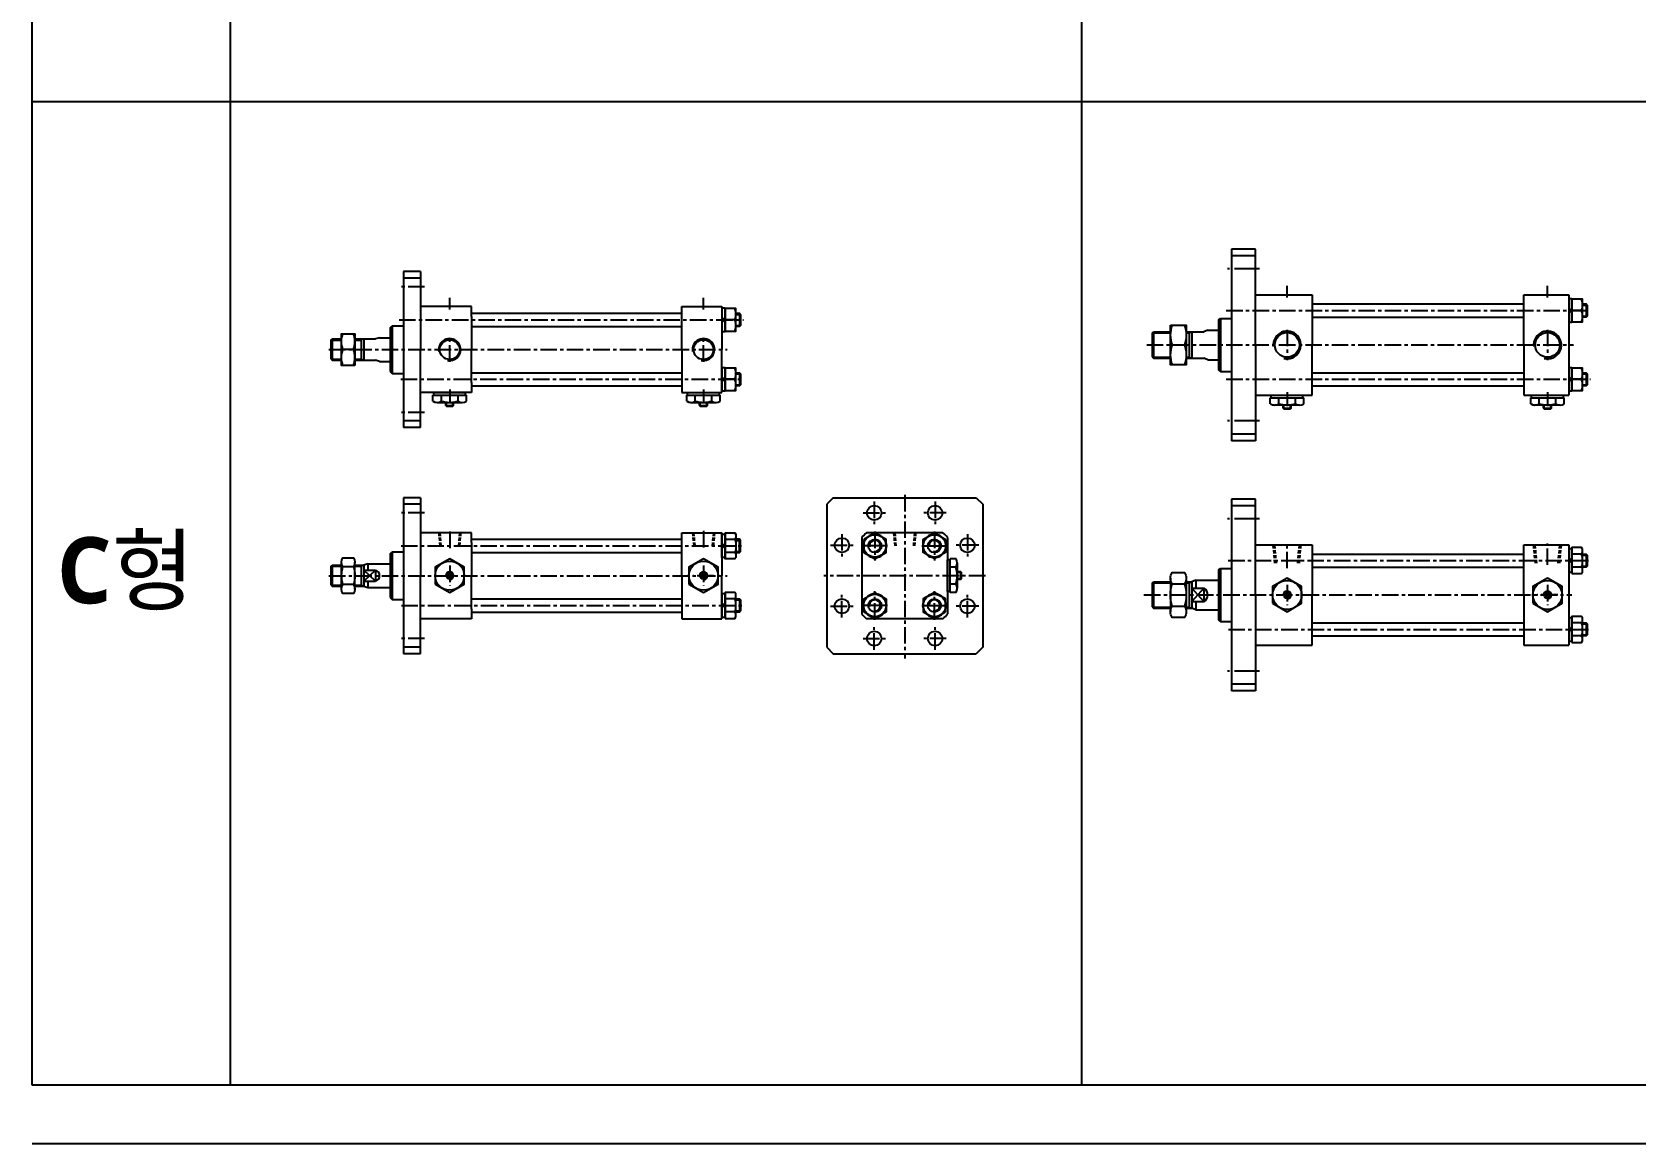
# Model space of a CAD drawing. Extents: x -819 to 9187, y 0 to 4541.
# Drawn here: x 0 to 1213, y 2859 to 3700 of the extents above; entities that cross this region are included whole.
import ezdxf

# ---------------------------------------------------------------- set-up
doc = ezdxf.new("R2010")
doc.units = 0
doc.header["$LTSCALE"] = 10
doc.header["$MEASUREMENT"] = 0
for name, pattern in [('CENTER', [2, 1.25, -0.25, 0.25, -0.25]), ('CENTERX2', [4, 2.5, -0.5, 0.5, -0.5]), ('HIDDEN', [0.375, 0.25, -0.125])]:
    doc.linetypes.add(name, pattern=pattern)
doc.layers.get('0').update_dxf_attribs({"linetype": 'CONTINUOUS'})
doc.layers.get('DEFPOINTS').update_dxf_attribs({"linetype": 'CONTINUOUS'})
for name, color, linetype in [('CEN', 1, 'CENTERX2'), ('CENTER', 1, 'CENTER'), ('DIM', 2, 'CONTINUOUS'), ('ML', 7, 'CONTINUOUS'), ('THIN', 3, 'CONTINUOUS')]:
    doc.layers.add(name, color=color, linetype=linetype)
doc.styles.add('문자', font='romans.shx')

msp = doc.modelspace()

# ---------------------------------------------------------------- linework, layer by layer
for p, q in [((0, 2903.5), (0, 4540.7)), ((150, 2903.5), (150, 4540.7)), ((794, 2903.5), (794, 4540.7)), ((5168.4, 3647.1), (0, 3647.1)), ((312.9, 3417.4), (313.4, 3416.9)), ((312.9, 3417.4), (318.9, 3417.4)), ((313.4, 3416.9), (318.4, 3416.9)), ((318.9, 3417.4), (318.4, 3416.9)), ((504.9, 3417.4), (505.4, 3416.9)), ((504.9, 3417.4), (510.9, 3417.4)), ((505.4, 3416.9), (510.4, 3416.9)), ((510.9, 3417.4), (510.4, 3416.9)), ((946.4, 3415.4), (946.9, 3414.9)), ((946.4, 3415.4), (952.4, 3415.4)), ((946.9, 3414.9), (951.9, 3414.9)), ((952.4, 3415.4), (951.9, 3414.9)), ((1143.4, 3415.4), (1143.9, 3414.9)), ((1143.4, 3415.4), (1149.4, 3415.4)), ((1143.9, 3414.9), (1148.9, 3414.9)), ((1149.4, 3415.4), (1148.9, 3414.9)), ((702.5, 3285.8), (702.5, 3291.8)), ((702.5, 3291.8), (703, 3291.3)), ((703, 3286.3), (703, 3291.3)), ((702.5, 3285.8), (703, 3286.3)), ((5168.4, 2903.5), (0, 2903.5)), ((9187.2, 2859.1), (0, 2859.1))]:
    msp.add_line(p, q)
at = {"color": 7, "linetype": 'Continuous'}
for p, q in [((303.2, 3420.8), (303.2, 3425.3)), ((303.2, 3425.3), (315.9, 3425.3)), ((303.9, 3427.3), (327.9, 3427.3)), ((303.9, 3425.3), (303.9, 3427.3)), ((309.6, 3420.8), (309.6, 3425.3)), ((315.9, 3425.3), (328.6, 3425.3)), ((322.3, 3420.8), (322.3, 3425.3)), ((327.9, 3425.3), (327.9, 3427.3)), ((328.6, 3420.8), (328.6, 3425.3)), ((495.2, 3420.8), (495.2, 3425.3)), ((495.2, 3425.3), (507.9, 3425.3)), ((495.9, 3427.3), (519.9, 3427.3)), ((495.9, 3425.3), (495.9, 3427.3)), ((501.6, 3420.8), (501.6, 3425.3)), ((507.9, 3425.3), (520.6, 3425.3)), ((514.3, 3420.8), (514.3, 3425.3)), ((519.9, 3425.3), (519.9, 3427.3)), ((520.6, 3420.8), (520.6, 3425.3)), ((936.7, 3418.8), (936.7, 3423.3)), ((936.7, 3423.3), (949.4, 3423.3)), ((937.4, 3425.3), (961.4, 3425.3)), ((937.4, 3423.3), (937.4, 3425.3)), ((943.1, 3418.8), (943.1, 3423.3)), ((949.4, 3423.3), (962.1, 3423.3)), ((955.8, 3418.8), (955.8, 3423.3)), ((961.4, 3423.3), (961.4, 3425.3)), ((962.1, 3418.8), (962.1, 3423.3)), ((1133.7, 3418.8), (1133.7, 3423.3)), ((1133.7, 3423.3), (1146.4, 3423.3)), ((1134.4, 3425.3), (1158.4, 3425.3)), ((1134.4, 3423.3), (1134.4, 3425.3)), ((1140.1, 3418.8), (1140.1, 3423.3)), ((1146.4, 3423.3), (1159.1, 3423.3)), ((1152.8, 3418.8), (1152.8, 3423.3)), ((1158.4, 3423.3), (1158.4, 3425.3)), ((1159.1, 3418.8), (1159.1, 3423.3)), ((306.4, 3419.9), (325.4, 3419.9)), ((312.9, 3417.4), (312.9, 3419.9)), ((318.9, 3417.4), (318.9, 3419.9)), ((498.4, 3419.9), (517.4, 3419.9)), ((504.9, 3417.4), (504.9, 3419.9)), ((510.9, 3417.4), (510.9, 3419.9)), ((939.9, 3417.9), (958.9, 3417.9)), ((946.4, 3415.4), (946.4, 3417.9)), ((952.4, 3415.4), (952.4, 3417.9)), ((1136.9, 3417.9), (1155.9, 3417.9)), ((1143.4, 3415.4), (1143.4, 3417.9)), ((1149.4, 3415.4), (1149.4, 3417.9)), ((692.6, 3276.8), (692.6, 3300.8)), ((694.6, 3300.8), (692.6, 3300.8)), ((699, 3301.5), (694.6, 3301.5)), ((694.6, 3288.8), (694.6, 3301.5)), ((699, 3295.2), (694.6, 3295.2)), ((694.6, 3276.1), (694.6, 3288.8)), ((700, 3279.3), (700, 3298.4)), ((702.5, 3291.8), (700, 3291.8)), ((694.6, 3276.8), (692.6, 3276.8)), ((699, 3282.5), (694.6, 3282.5)), ((699, 3276.1), (694.6, 3276.1)), ((702.5, 3285.8), (700, 3285.8))]:
    msp.add_line(p, q, dxfattribs=at)
for points in [[(304.9, 3282.5), (315.9, 3276.1), (326.9, 3282.5), (326.9, 3295.2), (315.9, 3301.5), (304.9, 3295.2)], [(496.9, 3282.5), (507.9, 3276.1), (518.9, 3282.5), (518.9, 3295.2), (507.9, 3301.5), (496.9, 3295.2)], [(315.1, 3290.3), (314.2, 3288.8), (315.1, 3287.3), (316.8, 3287.3), (317.7, 3288.8), (316.8, 3290.3)], [(507.1, 3290.3), (506.2, 3288.8), (507.1, 3287.3), (508.8, 3287.3), (509.7, 3288.8), (508.8, 3290.3)], [(938.4, 3267.9), (949.4, 3261.5), (960.4, 3267.9), (960.4, 3280.6), (949.4, 3286.9), (938.4, 3280.6)], [(1135.4, 3267.9), (1146.4, 3261.5), (1157.4, 3267.9), (1157.4, 3280.6), (1146.4, 3286.9), (1135.4, 3280.6)], [(948.6, 3275.7), (947.7, 3274.2), (948.6, 3272.7), (950.3, 3272.7), (951.2, 3274.2), (950.3, 3275.7)], [(1145.6, 3275.7), (1144.7, 3274.2), (1145.6, 3272.7), (1147.3, 3272.7), (1148.2, 3274.2), (1147.3, 3275.7)]]:
    msp.add_lwpolyline(points, close=True, dxfattribs=at)
for centre, radius in [((315.9, 3288.8), 11), ((315.9, 3288.8), 2.5), ((507.9, 3288.8), 11), ((507.9, 3288.8), 2.5), ((949.4, 3274.2), 11), ((949.4, 3274.2), 2.5), ((1146.4, 3274.2), 11), ((1146.4, 3274.2), 2.5)]:
    msp.add_circle(centre, radius, dxfattribs=at)
for centre, radius, start, end in [((306.4, 3425.5), 5.62, 235.6158, 270), ((306.4, 3425.5), 5.62, 235.6158, 304.3842), ((315.9, 3440.9), 21, 252.412, 270), ((315.9, 3440.9), 21, 270, 287.588), ((325.4, 3425.5), 5.62, 235.6158, 304.3842), ((498.4, 3425.5), 5.62, 235.6158, 270), ((498.4, 3425.5), 5.62, 235.6158, 304.3842), ((507.9, 3440.9), 21, 252.412, 270), ((507.9, 3440.9), 21, 270, 287.588), ((517.4, 3425.5), 5.62, 235.6158, 304.3842), ((939.9, 3423.5), 5.62, 235.6158, 270), ((939.9, 3423.5), 5.62, 235.6158, 304.3842), ((949.4, 3438.9), 21, 252.412, 270), ((949.4, 3438.9), 21, 270, 287.588), ((958.9, 3423.5), 5.62, 235.6158, 304.3842), ((1136.9, 3423.5), 5.62, 235.6158, 270), ((1136.9, 3423.5), 5.62, 235.6158, 304.3842), ((1146.4, 3438.9), 21, 252.412, 270), ((1146.4, 3438.9), 21, 270, 287.588), ((1155.9, 3423.5), 5.62, 235.6158, 304.3842), ((694.3, 3298.4), 5.62, 325.6158, 34.3842), ((678.9, 3288.8), 21, 0, 17.588), ((678.9, 3288.8), 21, 342.412, 0), ((694.3, 3279.3), 5.62, 325.6158, 34.3842), ((694.3, 3279.3), 5.62, 325.6158, 0)]:
    msp.add_arc(centre, radius, start, end, dxfattribs=at)
at = {"layer": 'CEN', "color": 1, "linetype": 'CENTER', "ltscale": 1.5}
for p, q in [((928.4, 3520.8), (904.4, 3520.8)), ((928.4, 3405.8), (904.4, 3405.8)), ((928.4, 3331.7), (904.4, 3331.7)), ((928.4, 3216.7), (904.4, 3216.7))]:
    msp.add_line(p, q, dxfattribs=at)
at = {"layer": 'CEN', "color": 1, "linetype": 'CENTER'}
for p, q in [((296.9, 3507.3), (277.9, 3507.3)), ((296.9, 3412.3), (277.9, 3412.3)), ((637.1, 3344.8), (637.1, 3327.8)), ((683.1, 3344.8), (683.1, 3327.8)), ((296.9, 3336.3), (277.9, 3336.3)), ((628.6, 3336.3), (645.6, 3336.3)), ((691.6, 3336.3), (674.6, 3336.3)), ((612.6, 3320.3), (612.6, 3303.3)), ((707.6, 3320.3), (707.6, 3303.3)), ((604.1, 3311.8), (621.1, 3311.8)), ((716.1, 3311.8), (699.1, 3311.8)), ((604.1, 3265.8), (621.1, 3265.8)), ((612.6, 3257.3), (612.6, 3274.3)), ((716.1, 3265.8), (699.1, 3265.8)), ((707.6, 3257.3), (707.6, 3274.3)), ((296.9, 3241.3), (277.9, 3241.3)), ((628.6, 3241.3), (645.6, 3241.3)), ((637.1, 3232.8), (637.1, 3249.8)), ((691.6, 3241.3), (674.6, 3241.3)), ((683.1, 3232.8), (683.1, 3249.8))]:
    msp.add_line(p, q, dxfattribs=at)
at = {"layer": 'CENTER'}
for p, q in [((637.6, 3322.2), (637.6, 3300.4)), ((682.6, 3322.2), (682.6, 3300.4)), ((647, 3311.3), (628.1, 3311.3)), ((673.1, 3311.3), (692, 3311.3)), ((637.6, 3255.4), (637.6, 3277.2)), ((682.6, 3255.4), (682.6, 3277.2)), ((647, 3266.3), (628.1, 3266.3)), ((673.1, 3266.3), (692, 3266.3))]:
    msp.add_line(p, q, dxfattribs=at)
at = {"layer": 'DEFPOINTS', "color": 0, "linetype": 'ByBlock'}
for p in [(293.9, 3347.8), (925.4, 3346.7)]:
    msp.add_point(p, dxfattribs=at)
at = {"layer": 'DIM'}
for p, q in [((313.4, 3416.9), (313.4, 3419.9)), ((318.4, 3416.9), (318.4, 3419.9)), ((505.4, 3416.9), (505.4, 3419.9)), ((510.4, 3416.9), (510.4, 3419.9)), ((946.9, 3414.9), (946.9, 3417.9)), ((951.9, 3414.9), (951.9, 3417.9)), ((1143.9, 3414.9), (1143.9, 3417.9)), ((1148.9, 3414.9), (1148.9, 3417.9)), ((703, 3291.3), (700, 3291.3)), ((703, 3286.3), (700, 3286.3))]:
    msp.add_line(p, q, dxfattribs=at)
for centre in [(315.9, 3288.8), (507.9, 3288.8), (949.4, 3274.2), (1146.4, 3274.2)]:
    msp.add_arc(centre, 3, 270, 180, dxfattribs=at)
at = {"layer": 'ML'}
for p, q in [((907.4, 3535.8), (907.4, 3390.8)), ((925.4, 3535.8), (907.4, 3535.8)), ((925.4, 3530.8), (907.4, 3530.8)), ((925.4, 3463.3), (925.4, 3535.8)), ((280.9, 3518.8), (280.9, 3400.8)), ((293.9, 3518.8), (280.9, 3518.8)), ((293.9, 3518.8), (293.9, 3459.8)), ((293.9, 3513.8), (280.9, 3513.8)), ((925.4, 3501.3), (968.4, 3501.3)), ((968.4, 3501.3), (968.4, 3463.3)), ((1128.4, 3463.3), (1128.4, 3501.3)), ((1128.4, 3501.3), (1162.4, 3501.3)), ((1162.4, 3501.3), (1162.4, 3425.3)), ((1175.6, 3494.3), (1175.6, 3484.3)), ((332.4, 3492.3), (293.9, 3492.3)), ((332.4, 3484.8), (332.4, 3492.3)), ((332.4, 3484.8), (332.4, 3459.8)), ((491.4, 3459.8), (491.4, 3492.3)), ((491.4, 3492.3), (521.9, 3492.3)), ((521.9, 3492.3), (521.9, 3459.8)), ((524.4, 3481.7), (521.9, 3484.2)), ((524.4, 3480.3), (521.9, 3482.8)), ((531.7, 3482.3), (524.4, 3482.3)), ((535.1, 3487.3), (535.1, 3477.3)), ((897.4, 3482.3), (898.9, 3483.3)), ((897.4, 3482.3), (897.4, 3444.3)), ((898.9, 3483.3), (898.9, 3443.3)), ((898.9, 3483.3), (907.4, 3483.3)), ((1164.9, 3488.7), (1162.4, 3491.2)), ((1164.9, 3487.3), (1162.4, 3489.8)), ((1172.2, 3489.3), (1164.9, 3489.3)), ((270.9, 3476.3), (272.4, 3477.8)), ((270.9, 3476.3), (270.9, 3443.3)), ((272.4, 3477.8), (272.4, 3441.8)), ((848.4, 3473.3), (848.4, 3453.3)), ((875.4, 3473.3), (875.4, 3453.3)), ((877.4, 3473.3), (877.4, 3453.3)), ((889.4, 3474.5), (886.4, 3473.3)), ((225.9, 3466.8), (226.9, 3467.8)), ((225.9, 3466.8), (225.9, 3452.8)), ((226.9, 3467.8), (226.9, 3451.8)), ((244.1, 3459.8), (235.2, 3459.8)), ((248.9, 3467.8), (248.9, 3451.8)), ((250.9, 3467.8), (250.9, 3451.8)), ((262.9, 3468.8), (259.9, 3467.8)), ((293.9, 3400.8), (293.9, 3459.8)), ((332.4, 3434.8), (332.4, 3459.8)), ((491.4, 3459.8), (491.4, 3427.3)), ((521.9, 3427.3), (521.9, 3459.8)), ((861.1, 3463.3), (871.7, 3463.3)), ((925.4, 3463.3), (925.4, 3390.8)), ((968.4, 3425.3), (968.4, 3463.3)), ((1128.4, 3463.3), (1128.4, 3425.3)), ((225.9, 3452.8), (226.9, 3451.8)), ((262.9, 3450.8), (259.9, 3451.8)), ((889.4, 3452.1), (886.4, 3453.3)), ((270.9, 3443.3), (272.4, 3441.8)), ((332.4, 3434.8), (332.4, 3427.3)), ((524.4, 3436.7), (521.9, 3439.2)), ((524.4, 3435.3), (521.9, 3437.8)), ((531.7, 3437.3), (524.4, 3437.3)), ((535.1, 3442.3), (535.1, 3432.3)), ((897.4, 3444.3), (898.9, 3443.3)), ((898.9, 3443.3), (907.4, 3443.3)), ((1164.9, 3436.7), (1162.4, 3439.2)), ((1164.9, 3435.3), (1162.4, 3437.8)), ((1172.2, 3437.3), (1164.9, 3437.3)), ((1175.6, 3442.3), (1175.6, 3432.3)), ((332.4, 3427.3), (293.9, 3427.3)), ((491.4, 3427.3), (521.9, 3427.3)), ((925.4, 3425.3), (968.4, 3425.3)), ((1128.4, 3425.3), (1162.4, 3425.3)), ((293.9, 3405.8), (280.9, 3405.8)), ((293.9, 3400.8), (280.9, 3400.8)), ((925.4, 3395.8), (907.4, 3395.8)), ((925.4, 3390.8), (907.4, 3390.8)), ((280.9, 3347.8), (280.9, 3229.8)), ((293.9, 3347.8), (280.9, 3347.8)), ((293.9, 3342.8), (280.9, 3342.8)), ((293.9, 3347.8), (293.9, 3288.8)), ((606.1, 3347.8), (601.1, 3342.8)), ((601.1, 3342.8), (601.1, 3234.8)), ((606.1, 3347.8), (714.1, 3347.8)), ((714.1, 3347.8), (719.1, 3342.8)), ((719.1, 3342.8), (719.1, 3234.8)), ((907.4, 3346.7), (907.4, 3201.7)), ((925.4, 3346.7), (907.4, 3346.7)), ((925.4, 3341.7), (907.4, 3341.7)), ((925.4, 3274.2), (925.4, 3346.7)), ((332.4, 3321.3), (293.9, 3321.3)), ((332.4, 3313.8), (332.4, 3321.3)), ((332.4, 3313.8), (332.4, 3288.8)), ((491.4, 3321.3), (521.9, 3321.3)), ((491.4, 3288.8), (491.4, 3321.3)), ((521.9, 3321.3), (521.9, 3288.8)), ((524.4, 3313.3), (521.9, 3310.8)), ((531.7, 3316.2), (524.4, 3316.2)), ((532.4, 3318.7), (532.4, 3304)), ((535.1, 3306.3), (535.1, 3316.3)), ((627.6, 3317.8), (627.6, 3259.9)), ((689, 3321.3), (631.1, 3321.3)), ((692.6, 3317.8), (692.6, 3259.9)), ((270.9, 3305.3), (272.4, 3306.8)), ((270.9, 3305.3), (270.9, 3272.3)), ((272.4, 3306.8), (272.4, 3270.8)), ((524.4, 3311.9), (521.9, 3309.4)), ((531.7, 3306.4), (524.4, 3306.4)), ((925.4, 3312.2), (968.4, 3312.2)), ((968.4, 3312.2), (968.4, 3274.2)), ((1128.4, 3274.2), (1128.4, 3312.2)), ((1128.4, 3312.2), (1162.4, 3312.2)), ((1162.4, 3312.2), (1162.4, 3236.2)), ((1164.9, 3299.7), (1162.4, 3302.2)), ((1164.9, 3298.3), (1162.4, 3300.8)), ((1172.2, 3305.1), (1164.9, 3305.1)), ((1172.9, 3292.9), (1172.9, 3307.6)), ((1175.6, 3305.2), (1175.6, 3295.2)), ((225.9, 3295.8), (226.9, 3296.8)), ((225.9, 3295.8), (225.9, 3281.8)), ((226.9, 3296.8), (226.9, 3280.8)), ((234.1, 3278.7), (234.1, 3299)), ((243.1, 3295.6), (235.2, 3295.6)), ((244.2, 3278.7), (244.2, 3299)), ((248.9, 3296.8), (248.9, 3280.8)), ((253.9, 3297.8), (250.9, 3296.8)), ((250.9, 3296.8), (250.9, 3280.8)), ((250.9, 3293), (259.9, 3293)), ((253.9, 3297.8), (253.9, 3293)), ((259.9, 3293), (259.9, 3284.7)), ((293.9, 3229.8), (293.9, 3288.8)), ((332.4, 3263.8), (332.4, 3288.8)), ((491.4, 3288.8), (491.4, 3256.3)), ((521.9, 3256.3), (521.9, 3288.8)), ((897.4, 3293.2), (898.9, 3294.2)), ((897.4, 3293.2), (897.4, 3255.2)), ((898.9, 3294.2), (898.9, 3254.2)), ((898.9, 3294.2), (907.4, 3294.2)), ((1172.2, 3295.3), (1164.9, 3295.3)), ((225.9, 3281.8), (226.9, 3280.8)), ((243.1, 3282.1), (235.2, 3282.1)), ((250.9, 3284.7), (259.9, 3284.7)), ((250.9, 3280.8), (253.9, 3279.8)), ((253.9, 3284.7), (253.9, 3279.8)), ((848.4, 3284.2), (848.4, 3264.2)), ((861.1, 3287), (861.1, 3261.5)), ((862.4, 3282.7), (871.8, 3282.7)), ((873.1, 3287), (873.1, 3261.5)), ((875.4, 3284.2), (875.4, 3264.2)), ((880.4, 3285.4), (877.4, 3284.2)), ((877.4, 3284.2), (877.4, 3264.2)), ((877.4, 3279.3), (886.7, 3279.3)), ((880.4, 3285.4), (880.4, 3279.3)), ((886.4, 3279.3), (886.4, 3269.2)), ((270.9, 3272.3), (272.4, 3270.8)), ((332.4, 3263.8), (332.4, 3256.3)), ((524.4, 3265.8), (521.9, 3268.3)), ((524.4, 3264.4), (521.9, 3266.9)), ((531.7, 3271.2), (524.4, 3271.2)), ((532.4, 3259), (532.4, 3273.7)), ((535.1, 3271.3), (535.1, 3261.3)), ((862.4, 3265.7), (871.8, 3265.7)), ((877.4, 3269.2), (886.4, 3269.2)), ((880.4, 3263), (877.4, 3264.2)), ((880.4, 3269.2), (880.4, 3263)), ((925.4, 3274.2), (925.4, 3201.7)), ((968.4, 3236.2), (968.4, 3274.2)), ((1128.4, 3274.2), (1128.4, 3236.2)), ((332.4, 3256.3), (293.9, 3256.3)), ((491.4, 3256.3), (521.9, 3256.3)), ((531.7, 3261.4), (524.4, 3261.4)), ((689, 3256.3), (631.1, 3256.3)), ((897.4, 3255.2), (898.9, 3254.2)), ((898.9, 3254.2), (907.4, 3254.2)), ((1172.2, 3253.1), (1164.9, 3253.1)), ((1172.9, 3240.9), (1172.9, 3255.6)), ((1175.6, 3253.2), (1175.6, 3243.2)), ((1164.9, 3247.7), (1162.4, 3250.2)), ((1164.9, 3246.3), (1162.4, 3248.8)), ((1172.2, 3243.3), (1164.9, 3243.3)), ((293.9, 3234.8), (280.9, 3234.8)), ((293.9, 3229.8), (280.9, 3229.8)), ((601.1, 3234.8), (606.1, 3229.8)), ((606.1, 3229.8), (714.1, 3229.8)), ((719.1, 3234.8), (714.1, 3229.8)), ((925.4, 3236.2), (968.4, 3236.2)), ((1128.4, 3236.2), (1162.4, 3236.2)), ((925.4, 3206.7), (907.4, 3206.7)), ((925.4, 3201.7), (907.4, 3201.7))]:
    msp.add_line(p, q, dxfattribs=at)
at = {"layer": 'ML', "color": 1, "linetype": 'CENTER'}
for p, q in [((949.4, 3499.2), (949.4, 3507.9)), ((1146.4, 3499.2), (1146.4, 3507.9)), ((315.9, 3490.2), (315.9, 3498.9)), ((507.9, 3490.2), (507.9, 3498.9)), ((277.6, 3482.3), (538.3, 3482.3)), ((903.3, 3489.3), (1178.1, 3489.3)), ((949.4, 3474.8), (949.4, 3451.7)), ((1146.4, 3474.8), (1146.4, 3451.7)), ((224.5, 3459.8), (525.9, 3459.8)), ((315.9, 3450.6), (315.9, 3468.9)), ((507.9, 3450.6), (507.9, 3468.9)), ((843.2, 3463.3), (1166.1, 3463.3)), ((278.9, 3437.3), (538.3, 3437.3)), ((903.3, 3437.3), (1178.8, 3437.3)), ((315.9, 3429.5), (315.9, 3419.1)), ((507.9, 3429.5), (507.9, 3419.1)), ((949.4, 3427.5), (949.4, 3417.1)), ((1146.4, 3427.5), (1146.4, 3417.1)), ((660.1, 3349.9), (660.1, 3226.2)), ((315.9, 3322.2), (315.9, 3309.7)), ((507.9, 3322.7), (507.9, 3309.2)), ((949.4, 3294.4), (949.4, 3313.1)), ((1146.4, 3296.9), (1146.4, 3313.1)), ((279.1, 3311.3), (538.3, 3311.3)), ((904.8, 3300.2), (1178.1, 3300.2)), ((224.5, 3288.8), (525.9, 3288.8)), ((315.9, 3296.5), (315.9, 3281.1)), ((515.6, 3288.8), (500.2, 3288.8)), ((507.9, 3296.5), (507.9, 3281.1)), ((721.2, 3288.8), (598.9, 3288.8)), ((949.4, 3281.9), (949.4, 3266.5)), ((1146.4, 3281.9), (1146.4, 3266.5)), ((279.4, 3266.3), (538.3, 3266.3)), ((841.1, 3274.2), (1164.9, 3274.2)), ((1154.1, 3274.2), (1138.7, 3274.2)), ((905, 3248.2), (1178.8, 3248.2))]:
    msp.add_line(p, q, dxfattribs=at)
at = {"layer": 'ML', "color": 7, "linetype": 'Continuous'}
for p, q in [((968.4, 3494.3), (1128.4, 3494.3)), ((332.4, 3487.3), (491.4, 3487.3)), ((968.4, 3484.3), (1128.4, 3484.3)), ((272.4, 3477.8), (280.9, 3477.8)), ((332.4, 3477.3), (491.4, 3477.3)), ((847.4, 3472.3), (848.4, 3473.3)), ((847.4, 3472.3), (847.4, 3454.3)), ((848.4, 3473.3), (861.1, 3473.3)), ((873.1, 3473.3), (877.4, 3473.3)), ((877.4, 3473.3), (886.4, 3473.3)), ((889.4, 3474.5), (897.4, 3474.5)), ((226.9, 3467.8), (234.1, 3467.8)), ((244.1, 3467.8), (259.9, 3467.8)), ((262.9, 3468.8), (270.9, 3468.8)), ((226.9, 3451.8), (234.1, 3451.8)), ((244.1, 3451.8), (259.9, 3451.8)), ((262.9, 3450.8), (270.9, 3450.8)), ((847.4, 3454.3), (848.4, 3453.3)), ((848.4, 3453.3), (861.1, 3453.3)), ((873.1, 3453.3), (877.4, 3453.3)), ((877.4, 3453.3), (886.4, 3453.3)), ((889.4, 3452.1), (897.4, 3452.1)), ((272.4, 3441.8), (280.9, 3441.8)), ((332.4, 3442.3), (491.4, 3442.3)), ((968.4, 3442.3), (1128.4, 3442.3)), ((332.4, 3432.3), (491.4, 3432.3)), ((968.4, 3432.3), (1128.4, 3432.3)), ((332.4, 3316.3), (491.4, 3316.3)), ((272.4, 3306.8), (280.9, 3306.8)), ((332.4, 3306.3), (491.4, 3306.3)), ((968.4, 3305.2), (1128.4, 3305.2)), ((226.9, 3296.8), (234.1, 3296.8)), ((244.2, 3296.8), (250.9, 3296.8)), ((253.9, 3297.8), (270.9, 3297.8)), ((968.4, 3295.2), (1128.4, 3295.2)), ((226.9, 3280.8), (234.1, 3280.8)), ((244.2, 3280.8), (250.9, 3280.8)), ((253.9, 3279.8), (270.9, 3279.8)), ((847.4, 3283.2), (848.4, 3284.2)), ((847.4, 3283.2), (847.4, 3265.2)), ((848.4, 3284.2), (861.1, 3284.2)), ((873.1, 3284.2), (877.4, 3284.2)), ((880.4, 3285.4), (897.4, 3285.4)), ((272.4, 3270.8), (280.9, 3270.8)), ((332.4, 3271.3), (491.4, 3271.3)), ((847.4, 3265.2), (848.4, 3264.2)), ((848.4, 3264.2), (861.1, 3264.2)), ((873.1, 3264.2), (877.4, 3264.2)), ((332.4, 3261.3), (491.4, 3261.3)), ((880.4, 3263), (897.4, 3263)), ((968.4, 3253.2), (1128.4, 3253.2)), ((968.4, 3243.2), (1128.4, 3243.2))]:
    msp.add_line(p, q, dxfattribs=at)
at = {"layer": 'ML', "color": 2, "linetype": 'Continuous'}
for p, q in [((847.7, 3472.5), (861.1, 3472.5)), ((873.1, 3472.5), (875.4, 3472.5)), ((226.2, 3467), (234.1, 3467)), ((244.1, 3467), (248.9, 3467)), ((226.2, 3452.5), (234.1, 3452.5)), ((244.1, 3452.5), (248.9, 3452.5)), ((847.7, 3454), (861.1, 3454)), ((873.1, 3454), (875.4, 3454)), ((226.2, 3296.1), (234.1, 3296.1)), ((244.2, 3296.1), (248.9, 3296.1)), ((226.2, 3281.6), (234.1, 3281.6)), ((244.2, 3281.6), (248.9, 3281.6)), ((847.7, 3283.5), (861.1, 3283.5)), ((873.1, 3283.5), (875.4, 3283.5)), ((847.7, 3265), (861.1, 3265)), ((873.1, 3265), (875.4, 3265))]:
    msp.add_line(p, q, dxfattribs=at)
at = {"layer": 'ML', "color": 2}
for p, q in [((875.4, 3472.5), (876.7, 3473.3)), ((248.9, 3467), (250.2, 3467.8)), ((248.9, 3452.5), (250.2, 3451.8)), ((875.4, 3454), (876.7, 3453.3)), ((248.9, 3296.1), (250.2, 3296.8)), ((259.9, 3293), (250.9, 3284.7)), ((259.9, 3284.7), (250.9, 3293)), ((248.9, 3281.6), (250.2, 3280.8)), ((875.4, 3283.5), (876.7, 3284.2)), ((886.4, 3279.3), (877.4, 3269.2)), ((886.4, 3269.2), (877.4, 3279.3)), ((875.4, 3265), (876.7, 3264.2))]:
    msp.add_line(p, q, dxfattribs=at)
at = {"layer": 'ML', "color": 6, "linetype": 'HIDDEN'}
for p, q in [((307.6, 3321.3), (308.5, 3311.3)), ((308.4, 3321.3), (309.3, 3311.3)), ((323.4, 3321.3), (322.5, 3311.3)), ((324.2, 3321.3), (323.4, 3311.3)), ((499.6, 3321.3), (500.5, 3311.3)), ((500.4, 3321.3), (501.3, 3311.3)), ((515.4, 3321.3), (514.5, 3311.3)), ((516.2, 3321.3), (515.4, 3311.3)), ((651.7, 3321.3), (652.6, 3311.3)), ((652.6, 3321.3), (653.5, 3311.3)), ((667.5, 3321.3), (666.7, 3311.3)), ((668.4, 3321.3), (667.5, 3311.3)), ((940.2, 3298.2), (938.9, 3312.2)), ((941.3, 3298.2), (940.1, 3312.2)), ((957.5, 3298.2), (958.7, 3312.2)), ((958.7, 3298.2), (959.9, 3312.2)), ((1137.2, 3298.2), (1135.9, 3312.2)), ((1138.3, 3298.2), (1137.1, 3312.2)), ((1154.5, 3298.2), (1155.7, 3312.2)), ((1155.7, 3298.2), (1156.9, 3312.2))]:
    msp.add_line(p, q, dxfattribs=at)
at = {"layer": 'ML'}
for points in [[(1162.4, 3498.1), (1162.4, 3480.5), (1164.9, 3480.5), (1164.9, 3498.1), (1162.4, 3498.1)], [(1172.9, 3494.3), (1175.6, 3494.3), (1176.4, 3493.4), (1176.4, 3485.1), (1175.6, 3484.3), (1172.9, 3484.3)], [(521.9, 3491.1), (521.9, 3473.5), (524.4, 3473.5), (524.4, 3491.1), (521.9, 3491.1)], [(532.4, 3487.3), (535.1, 3487.3), (535.9, 3486.4), (535.9, 3478.1), (535.1, 3477.3), (532.4, 3477.3)], [(521.9, 3446.1), (521.9, 3428.5), (524.4, 3428.5), (524.4, 3446.1), (521.9, 3446.1)], [(1162.4, 3446.1), (1162.4, 3428.5), (1164.9, 3428.5), (1164.9, 3446.1), (1162.4, 3446.1)], [(532.4, 3442.3), (535.1, 3442.3), (535.9, 3441.4), (535.9, 3433.1), (535.1, 3432.3), (532.4, 3432.3)], [(1172.9, 3442.3), (1175.6, 3442.3), (1176.4, 3441.4), (1176.4, 3433.1), (1175.6, 3432.3), (1172.9, 3432.3)], [(521.9, 3302.5), (521.9, 3320.1), (524.4, 3320.1), (524.4, 3302.5), (521.9, 3302.5)], [(532.4, 3306.3), (535.1, 3306.3), (535.9, 3307.2), (535.9, 3315.5), (535.1, 3316.3), (532.4, 3316.3)], [(629.1, 3316.2), (629.1, 3306.4), (637.6, 3301.5), (646.1, 3306.4), (646.1, 3316.2), (637.6, 3321.2), (629.1, 3316.2)], [(691.1, 3316.2), (691.1, 3306.4), (682.6, 3301.5), (674.1, 3306.4), (674.1, 3316.2), (682.6, 3321.2), (691.1, 3316.2)], [(1162.4, 3309), (1162.4, 3291.4), (1164.9, 3291.4), (1164.9, 3309), (1162.4, 3309)], [(1172.9, 3305.2), (1175.6, 3305.2), (1176.4, 3304.4), (1176.4, 3296), (1175.6, 3295.2), (1172.9, 3295.2)], [(629.1, 3261.4), (629.1, 3271.2), (637.6, 3276.2), (646.1, 3271.2), (646.1, 3261.4), (637.6, 3256.5), (629.1, 3261.4)], [(691.1, 3261.4), (691.1, 3271.2), (682.6, 3276.2), (674.1, 3271.2), (674.1, 3261.4), (682.6, 3256.5), (691.1, 3261.4)], [(521.9, 3275.1), (521.9, 3257.5), (524.4, 3257.5), (524.4, 3275.1), (521.9, 3275.1)], [(532.4, 3271.3), (535.1, 3271.3), (535.9, 3270.5), (535.9, 3262.2), (535.1, 3261.3), (532.4, 3261.3)], [(1162.4, 3257), (1162.4, 3239.4), (1164.9, 3239.4), (1164.9, 3257), (1162.4, 3257)], [(1172.9, 3253.2), (1175.6, 3253.2), (1176.4, 3252.4), (1176.4, 3244), (1175.6, 3243.2), (1172.9, 3243.2)]]:
    msp.add_lwpolyline(points, dxfattribs=at)
for points in [[(1164.9, 3480.8), (1172.9, 3480.8), (1172.9, 3497.8), (1164.9, 3497.8)], [(524.4, 3473.8), (532.4, 3473.8), (532.4, 3490.8), (524.4, 3490.8)], [(244.1, 3447.8), (234.1, 3447.8), (234.1, 3471.8), (244.1, 3471.8)], [(861.1, 3478.3), (873.1, 3478.3), (873.1, 3448.3), (861.1, 3448.3)], [(524.4, 3428.8), (532.4, 3428.8), (532.4, 3445.8), (524.4, 3445.8)], [(1164.9, 3428.8), (1172.9, 3428.8), (1172.9, 3445.8), (1164.9, 3445.8)]]:
    msp.add_lwpolyline(points, close=True, dxfattribs=at)
for points in [[(1172.2, 3480.8, 0.178633), (1172.2, 3489.3, 0.178633), (1172.2, 3497.8)], [(531.7, 3473.8, 0.178633), (531.7, 3482.3, 0.178633), (531.7, 3490.8)], [(235.2, 3447.8, -0.178633), (235.2, 3459.8, -0.178633), (235.2, 3471.8)], [(243.1, 3447.8, 0.178633), (243.1, 3459.8, 0.178633), (243.1, 3471.8)], [(862.4, 3478.3, 0.178633), (862.4, 3463.3, 0.178633), (862.4, 3448.3)], [(871.7, 3478.3, -0.178633), (871.7, 3463.3, -0.178633), (871.7, 3448.3)], [(531.7, 3428.8, 0.178633), (531.7, 3437.3, 0.178633), (531.7, 3445.8)], [(1172.2, 3428.8, 0.178633), (1172.2, 3437.3, 0.178633), (1172.2, 3445.8)], [(524.4, 3321.2), (531.7, 3321.2, -0.309401), (531.7, 3316.2, -0.154701), (531.7, 3306.4, -0.309401), (531.7, 3301.5), (524.4, 3301.5), (524.4, 3321.2)], [(243.1, 3282.1, -0.309401), (243.1, 3275.3), (235.2, 3275.3, -0.309401), (235.2, 3282.1, -0.154701), (235.2, 3295.6, -0.309401), (235.2, 3302.3), (243.1, 3302.3, -0.309401), (243.1, 3295.6, -0.154701), (243.1, 3282.1, 0.178633)], [(1164.9, 3290.4), (1172.2, 3290.4, 0.309401), (1172.2, 3295.3, 0.154701), (1172.2, 3305.1, 0.309401), (1172.2, 3310), (1164.9, 3310), (1164.9, 3290.4)], [(862.4, 3282.7, -0.309401), (862.4, 3291.2), (871.8, 3291.2, -0.309401), (871.8, 3282.7, -0.154701), (871.8, 3265.7, -0.309401), (871.8, 3257.2), (862.4, 3257.2, -0.309401), (862.4, 3265.7, -0.154701), (862.4, 3282.7)], [(524.4, 3256.5), (531.7, 3256.5, 0.309401), (531.7, 3261.4, 0.154701), (531.7, 3271.2, 0.309401), (531.7, 3276.2), (524.4, 3276.2), (524.4, 3256.5)], [(1164.9, 3238.4), (1172.2, 3238.4, 0.309401), (1172.2, 3243.3, 0.154701), (1172.2, 3253.1, 0.309401), (1172.2, 3258), (1164.9, 3258), (1164.9, 3238.4)]]:
    msp.add_lwpolyline(points, format="xyb", dxfattribs=at)
for centre, radius in [((949.4, 3463.3), 9.32), ((1146.4, 3463.3), 9.32), ((315.9, 3459.8), 7.48), ((507.9, 3459.8), 7.48), ((637.1, 3336.3), 5.5), ((683.1, 3336.3), 5.5), ((612.6, 3311.8), 5.5), ((637.6, 3311.3), 8.5), ((637.6, 3311.3), 5), ((682.6, 3311.3), 8.5), ((682.6, 3311.3), 5), ((707.6, 3311.8), 5.5), ((612.6, 3265.8), 5.5), ((637.6, 3266.3), 8.5), ((637.6, 3266.3), 5), ((682.6, 3266.3), 8.5), ((682.6, 3266.3), 5), ((707.6, 3265.8), 5.5), ((637.1, 3241.3), 5.5), ((683.1, 3241.3), 5.5)]:
    msp.add_circle(centre, radius, dxfattribs=at)
at = {"layer": 'ML', "color": 2}
for centre, radius, start, end in [((949.4, 3463.3), 10.5, 255.8665, 186.9898), ((1146.4, 3463.3), 10.5, 255.8665, 186.9898), ((315.9, 3459.8), 8.33, 257.7757, 190.5803), ((507.9, 3459.8), 8.33, 257.7757, 190.5803), ((637.6, 3311.3), 4.19, 259.1333, 190.7369), ((682.6, 3311.3), 4.19, 256.0782, 189.9609), ((637.6, 3266.3), 4.19, 259.5017, 192.7138), ((682.6, 3266.3), 4.19, 256.8489, 192.1583)]:
    msp.add_arc(centre, radius, start, end, dxfattribs=at)
at = {"layer": 'ML'}
for centre, radius, start, end in [((660.1, 3288.8), 43.5, 131.6579, 138.3421), ((637.6, 3311.3), 8.8, 164.9963, 195.0037), ((637.6, 3311.3), 8.8, 104.9963, 135.0037), ((637.6, 3311.3), 8.8, 44.9963, 75.0037), ((637.6, 3311.3), 8.8, 344.9963, 15.0037), ((682.6, 3311.3), 8.8, 164.9963, 195.0037), ((682.6, 3311.3), 8.8, 104.9963, 135.0037), ((682.6, 3311.3), 8.8, 44.9963, 75.0037), ((660.1, 3288.8), 43.5, 41.6579, 48.3421), ((682.6, 3311.3), 8.8, 344.9963, 15.0037), ((637.6, 3311.3), 8.8, 224.9963, 255.0037), ((637.6, 3311.3), 8.8, 284.9963, 315.0037), ((682.6, 3311.3), 8.8, 224.9963, 255.0037), ((682.6, 3311.3), 8.8, 284.9963, 315.0037), ((258.6, 3288.8), 4.33, 287.9202, 72.0798), ((883.5, 3274.3), 5.89, 299.364, 57.3312), ((637.6, 3266.3), 8.8, 164.9963, 195.0037), ((637.6, 3266.3), 8.8, 104.9963, 135.0037), ((637.6, 3266.3), 8.8, 44.9963, 75.0037), ((637.6, 3266.3), 8.8, 344.9963, 15.0037), ((682.6, 3266.3), 8.8, 164.9963, 195.0037), ((682.6, 3266.3), 8.8, 104.9963, 135.0037), ((682.6, 3266.3), 8.8, 44.9963, 75.0037), ((682.6, 3266.3), 8.8, 344.9963, 15.0037), ((660.1, 3288.8), 43.5, 221.6579, 228.3421), ((637.6, 3266.3), 8.8, 224.9963, 255.0037), ((637.6, 3266.3), 8.8, 284.9963, 315.0037), ((682.6, 3266.3), 8.8, 224.9963, 255.0037), ((682.6, 3266.3), 8.8, 284.9963, 315.0037), ((660.1, 3288.8), 43.5, 311.6579, 318.3421)]:
    msp.add_arc(centre, radius, start, end, dxfattribs=at)
at = {"layer": 'THIN', "color": 2}
for p, q in [((532.4, 3486.4), (535.9, 3486.4)), ((1172.9, 3493.4), (1176.4, 3493.4)), ((1172.9, 3485.1), (1176.4, 3485.1)), ((532.4, 3478.1), (535.9, 3478.1)), ((532.4, 3441.4), (535.9, 3441.4)), ((1172.9, 3441.4), (1176.4, 3441.4)), ((532.4, 3433.1), (535.9, 3433.1)), ((1172.9, 3433.1), (1176.4, 3433.1)), ((532.4, 3315.5), (535.9, 3315.5)), ((532.4, 3307.2), (535.9, 3307.2)), ((1172.9, 3304.4), (1176.4, 3304.4)), ((1172.9, 3296), (1176.4, 3296)), ((532.4, 3270.5), (535.9, 3270.5)), ((532.4, 3262.2), (535.9, 3262.2)), ((1172.9, 3252.4), (1176.4, 3252.4)), ((1172.9, 3244), (1176.4, 3244))]:
    msp.add_line(p, q, dxfattribs=at)

# ---------------------------------------------------------------- texts
at = {"insert": (18.7, 3317.9), "char_height": 50, "attachment_point": 1, "style": '문자'}
msp.add_mtext_dynamic_manual_height_columns('{\\fMalgun Gothic|b1|i0|c129|p50;C형}', width=655.383, gutter_width=160, heights=[-66.4], dxfattribs=at)

doc.saveas('drawing.dxf')
